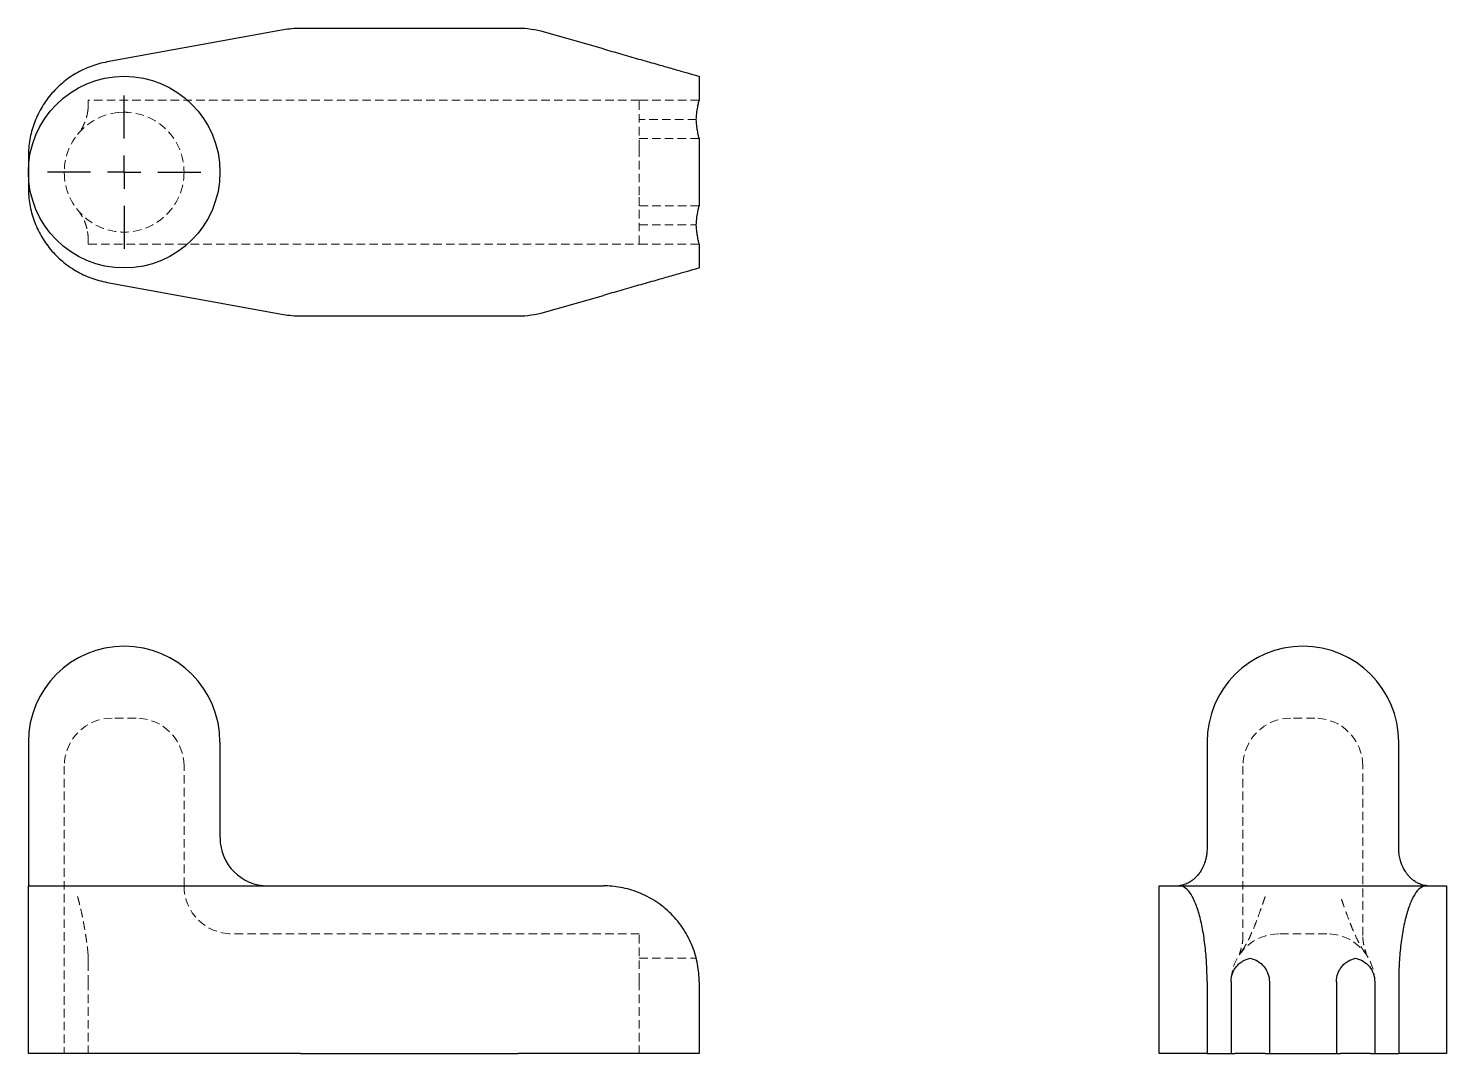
# Model space of a CAD drawing. Header units: millimetres. Extents: x 33 to 244, y 27 to 179.
import ezdxf

# ---------------------------------------------------------------- set-up
doc = ezdxf.new("R2010")
doc.units = ezdxf.units.MM
doc.linetypes.add('HIDDEN', pattern=[1.905, 1.27, -0.635])
doc.layers.add('10', color=7, linetype='Continuous')

# ---------------------------------------------------------------- blocks, each defined once
blk = doc.blocks.new('SW_CENTERMARKSYMBOL_0')
at = {"layer": '10', "color": 0}
for p, q in [((0, 5), (0, 11.43)), ((0, 0), (0, 2.5)), ((-5, 0), (-11.43, 0)), ((0, 0), (-2.5, 0)), ((0, 0), (0, -2.5)), ((0, 0), (2.5, 0)), ((5, 0), (11.43, 0)), ((0, -5), (0, -11.43))]:
    blk.add_line(p, q, dxfattribs=at)

msp = doc.modelspace()

# ---------------------------------------------------------------- linework, layer by layer
at = {"color": 7, "linetype": 'Continuous', "lineweight": 25}
for p, q in [((71.02, 179.2), (57.64, 176.76)), ((106, 179.43), (73.58, 179.43)), ((118.72, 176.37), (109.93, 178.88)), ((57.64, 176.76), (44.74, 174.42)), ((133, 172.28), (133, 168.71)), ((133, 163), (133, 153)), ((33.01, 160.36), (33.01, 158)), ((33.01, 158), (33.01, 155.64)), ((133, 147.29), (133, 143.72)), ((44.74, 141.58), (57.64, 139.24)), ((109.93, 137.12), (118.72, 139.63)), ((57.64, 139.24), (71.02, 136.8)), ((73.58, 136.57), (106, 136.57)), ((33.01, 73.07), (33.01, 51.64)), ((61.58, 58.79), (61.58, 73.07)), ((208.72, 73.07), (208.72, 57.21)), ((237.28, 57.21), (237.28, 73.07)), ((33.01, 26.65), (33.01, 51.64)), ((44.74, 51.64), (57.64, 51.64)), ((57.64, 51.64), (71.02, 51.64)), ((71.02, 51.64), (73.58, 51.64)), ((73.58, 51.64), (106, 51.64)), ((106, 51.64), (109.93, 51.64)), ((109.93, 51.64), (118.72, 51.64)), ((201.57, 26.65), (201.57, 51.64)), ((201.57, 51.64), (202.12, 51.64)), ((202.12, 51.64), (204.63, 51.64)), ((204.63, 51.64), (241.37, 51.64)), ((241.37, 51.64), (243.88, 51.64)), ((243.88, 51.64), (244.43, 51.64)), ((244.43, 51.64), (244.43, 26.65)), ((133, 37.36), (133, 26.65)), ((208.72, 37.36), (208.72, 26.65)), ((212.29, 37.36), (212.29, 26.65)), ((218, 37.36), (218, 26.65)), ((228, 37.36), (228, 26.65)), ((233.71, 37.36), (233.71, 26.65)), ((237.28, 37.36), (237.28, 26.65)), ((44.74, 26.65), (33.01, 26.65)), ((71.02, 26.65), (44.74, 26.65)), ((73.58, 26.65), (71.02, 26.65)), ((73.58, 26.65), (106, 26.65)), ((109.93, 26.65), (106, 26.65)), ((133, 26.65), (109.93, 26.65)), ((202.12, 26.65), (201.57, 26.65)), ((208.72, 26.65), (202.12, 26.65)), ((208.72, 26.65), (212.29, 26.65)), ((212.29, 26.65), (212.9, 26.65)), ((217.39, 26.65), (212.9, 26.65)), ((217.39, 26.65), (218, 26.65)), ((218, 26.65), (228, 26.65)), ((228, 26.65), (228.61, 26.65)), ((233.1, 26.65), (228.61, 26.65)), ((233.1, 26.65), (233.71, 26.65)), ((233.71, 26.65), (237.28, 26.65)), ((243.88, 26.65), (237.28, 26.65)), ((244.43, 26.65), (243.88, 26.65))]:
    msp.add_line(p, q, dxfattribs=at)
at = {"color": 7, "linetype": 'HIDDEN', "lineweight": 18}
for p, q in [((124.07, 168.71), (41.94, 168.71)), ((41.94, 168.71), (41.94, 168.1)), ((124.07, 161.57), (124.07, 168.71)), ((133, 168.71), (124.07, 168.71)), ((46.61, 166.9), (47.19, 166.92)), ((47.67, 166.91), (47.96, 166.9)), ((132.56, 165.86), (124.07, 165.86)), ((124.07, 163), (133, 163)), ((124.07, 161.57), (124.07, 154.43)), ((124.07, 147.29), (124.07, 154.43)), ((133, 153), (124.07, 153)), ((124.07, 150.14), (132.56, 150.14)), ((41.94, 147.9), (41.94, 147.29)), ((41.94, 147.29), (124.07, 147.29)), ((124.07, 147.29), (133, 147.29)), ((49.08, 76.64), (45.51, 76.64)), ((224.79, 76.64), (221.21, 76.64)), ((38.37, 69.5), (38.37, 26.65)), ((56.22, 51.64), (56.22, 69.5)), ((214.07, 69.5), (214.07, 44.27)), ((231.93, 44.27), (231.93, 69.5)), ((33.04, 51.81), (33.04, 51.8)), ((124.07, 44.5), (62.96, 44.5)), ((124.07, 37.36), (124.07, 44.5)), ((226.57, 44.5), (219.43, 44.5)), ((41.94, 40.25), (41.94, 37.36)), ((124.07, 40.86), (132.56, 40.86)), ((41.94, 37.36), (41.94, 26.65)), ((124.07, 37.36), (124.07, 26.65))]:
    msp.add_line(p, q, dxfattribs=at)
at = {"color": 7, "linetype": 'Continuous', "lineweight": 25}
msp.add_circle((47.29, 158), 14.28, dxfattribs=at)
at = {"color": 7, "linetype": 'HIDDEN', "lineweight": 18}
msp.add_circle((47.29, 158), 8.93, dxfattribs=at)
at = {"color": 7, "linetype": 'Continuous', "lineweight": 25}
for centre, radius, start, end in [((73.58, 165.14), 14.28, 90, 100.3048), ((106, 165.14), 14.28, 74.0546, 90), ((73.58, 150.86), 14.28, 259.6952, 270), ((106, 150.86), 14.28, 270, 285.9454), ((47.29, 73.07), 14.28, 0, 180), ((223, 73.07), 14.28, 0, 180), ((68.72, 58.79), 7.14, 180, 270)]:
    msp.add_arc(centre, radius, start, end, dxfattribs=at)
at = {"color": 7, "linetype": 'HIDDEN', "lineweight": 18}
for centre, start, end in [((34.79, 168.1), 346.7155, 0), ((34.79, 147.9), 0, 11.6899), ((45.51, 69.5), 90, 180), ((49.08, 69.5), 0, 90), ((221.21, 69.5), 90, 180), ((224.79, 69.5), 0, 90), ((63.36, 51.64), 180, 270), ((219.43, 37.36), 90, 173.9672), ((226.57, 37.36), 0, 90)]:
    msp.add_arc(centre, 7.14, start, end, dxfattribs=at)
at = {"color": 7, "linetype": 'Continuous', "lineweight": 25}
for points, knots in [([(118.72, 176.37), (119.56, 176.13), (120.43, 175.88), (122.2, 175.37), (123.09, 175.11), (124.85, 174.61), (125.72, 174.37), (127.35, 173.9), (128.12, 173.68), (129.51, 173.28), (130.14, 173.1), (131.21, 172.8), (131.65, 172.67), (132.35, 172.47), (132.6, 172.4), (132.93, 172.31), (133, 172.28), (133, 172.28)], [0, 0, 0, 0, 0.125, 0.125, 0.25, 0.25, 0.375, 0.375, 0.5, 0.5, 0.625, 0.625, 0.75, 0.75, 0.875, 0.875, 1, 1, 1, 1]), ([(44.74, 174.42), (43.92, 174.27), (43.12, 174.05), (41.96, 173.62), (41.58, 173.46), (40.83, 173.11), (40.46, 172.92), (39.38, 172.29), (38.71, 171.81), (37.76, 171.01), (37.46, 170.73), (36.88, 170.14), (36.59, 169.84), (35.79, 168.88), (35.32, 168.2), (34.71, 167.13), (34.52, 166.76), (34.17, 166.01), (34.01, 165.62), (33.58, 164.45), (33.37, 163.65), (33.15, 162.44), (33.1, 162.03), (33.03, 161.2), (33.01, 160.78), (33.01, 160.36)], [0, 0, 0, 0, 0.125, 0.125, 0.1875, 0.1875, 0.25, 0.25, 0.375, 0.375, 0.4375, 0.4375, 0.5, 0.5, 0.625, 0.625, 0.6875, 0.6875, 0.75, 0.75, 0.875, 0.875, 0.9375, 0.9375, 1, 1, 1, 1]), ([(132.56, 165.86), (132.59, 166.26), (132.62, 166.64), (132.72, 167.34), (132.77, 167.65), (132.87, 168.17), (132.92, 168.37), (132.98, 168.64), (133, 168.71), (133, 168.71)], [0, 0, 0, 0, 0.25, 0.25, 0.5, 0.5, 0.75, 0.75, 1, 1, 1, 1]), ([(133, 163), (133, 163), (132.98, 163.07), (132.93, 163.28), (132.91, 163.36), (132.87, 163.56), (132.85, 163.68), (132.79, 163.94), (132.77, 164.08), (132.72, 164.38), (132.69, 164.55), (132.62, 165.08), (132.59, 165.45), (132.56, 165.86)], [0, 0, 0, 0, 0.25, 0.25, 0.375, 0.375, 0.5, 0.5, 0.625, 0.625, 0.75, 0.75, 1, 1, 1, 1]), ([(33.01, 155.64), (33.01, 154.8), (33.08, 153.98), (33.3, 152.76), (33.38, 152.36), (33.6, 151.56), (33.72, 151.16), (34.15, 149.99), (34.5, 149.24), (35.11, 148.17), (35.33, 147.82), (35.81, 147.14), (36.06, 146.8), (36.86, 145.85), (37.44, 145.26), (38.39, 144.46), (38.71, 144.21), (39.39, 143.73), (39.74, 143.5), (40.82, 142.88), (41.57, 142.53), (42.73, 142.1), (43.12, 141.97), (43.92, 141.75), (44.33, 141.66), (44.74, 141.58)], [0, 0, 0, 0, 0.125, 0.125, 0.1875, 0.1875, 0.25, 0.25, 0.375, 0.375, 0.4375, 0.4375, 0.5, 0.5, 0.625, 0.625, 0.6875, 0.6875, 0.75, 0.75, 0.875, 0.875, 0.9375, 0.9375, 1, 1, 1, 1]), ([(132.56, 150.14), (132.59, 150.55), (132.62, 150.93), (132.72, 151.63), (132.77, 151.94), (132.87, 152.45), (132.92, 152.65), (132.98, 152.93), (133, 153), (133, 153)], [0, 0, 0, 0, 0.25, 0.25, 0.5, 0.5, 0.75, 0.75, 1, 1, 1, 1]), ([(133, 147.29), (133, 147.29), (132.98, 147.36), (132.93, 147.57), (132.91, 147.65), (132.87, 147.85), (132.85, 147.97), (132.79, 148.22), (132.77, 148.37), (132.72, 148.67), (132.69, 148.84), (132.62, 149.36), (132.59, 149.74), (132.56, 150.14)], [0, 0, 0, 0, 0.25, 0.25, 0.375, 0.375, 0.5, 0.5, 0.625, 0.625, 0.75, 0.75, 1, 1, 1, 1]), ([(133, 143.72), (133, 143.72), (132.93, 143.69), (132.6, 143.6), (132.35, 143.53), (131.65, 143.33), (131.21, 143.2), (130.14, 142.9), (129.51, 142.72), (128.12, 142.32), (127.35, 142.1), (125.72, 141.63), (124.85, 141.39), (123.09, 140.89), (122.2, 140.63), (120.43, 140.12), (119.56, 139.87), (118.72, 139.63)], [0, 0, 0, 0, 0.125, 0.125, 0.25, 0.25, 0.375, 0.375, 0.5, 0.5, 0.625, 0.625, 0.75, 0.75, 0.875, 0.875, 1, 1, 1, 1]), ([(208.72, 57.22), (208.71, 56.95), (208.69, 56.45), (208.57, 55.79), (208.43, 55.28), (208.27, 54.82), (208.1, 54.42), (207.88, 54.02), (207.64, 53.64), (207.37, 53.28), (207.03, 52.89), (206.58, 52.5), (206.04, 52.13), (205.33, 51.79), (204.79, 51.69), (204.49, 51.64)], [0, 0, 0, 0, 0.074673, 0.138472, 0.189867, 0.22779, 0.286381, 0.349878, 0.397818, 0.465096, 0.556224, 0.641954, 0.743896, 0.863007, 1, 1, 1, 1]), ([(241.51, 51.64), (241.25, 51.69), (240.77, 51.77), (240.13, 52.04), (239.62, 52.35), (239.19, 52.69), (238.83, 53.04), (238.52, 53.42), (238.28, 53.76), (238.09, 54.07), (237.92, 54.39), (237.72, 54.83), (237.51, 55.44), (237.33, 56.26), (237.3, 56.88), (237.28, 57.22)], [0, 0, 0, 0, 0.1264244, 0.2364101, 0.3304529, 0.4092932, 0.4924438, 0.5594707, 0.6174796, 0.6672274, 0.709434, 0.7579552, 0.8238569, 0.9053838, 1, 1, 1, 1]), ([(33.01, 51.64), (33.01, 51.64), (33.08, 51.64), (33.3, 51.64), (33.38, 51.64), (33.6, 51.64), (33.72, 51.64), (34.15, 51.64), (34.5, 51.64), (35.11, 51.64), (35.33, 51.64), (35.81, 51.64), (36.06, 51.64), (36.86, 51.64), (37.44, 51.64), (38.39, 51.64), (38.71, 51.64), (39.39, 51.64), (39.74, 51.64), (40.82, 51.64), (41.57, 51.64), (42.73, 51.64), (43.12, 51.64), (43.92, 51.64), (44.33, 51.64), (44.74, 51.64)], [0, 0, 0, 0, 0.125, 0.125, 0.1875, 0.1875, 0.25, 0.25, 0.375, 0.375, 0.4375, 0.4375, 0.5, 0.5, 0.625, 0.625, 0.6875, 0.6875, 0.75, 0.75, 0.875, 0.875, 0.9375, 0.9375, 1, 1, 1, 1]), ([(33.04, 51.8), (33.05, 51.79), (33.07, 51.78), (33.13, 51.69), (33.17, 51.64)], [0, 0, 0, 0, 0.478092, 1, 1, 1, 1]), ([(133, 37.36), (133, 38.2), (132.93, 39.07), (132.6, 40.84), (132.35, 41.74), (131.65, 43.5), (131.21, 44.36), (130.14, 45.99), (129.51, 46.76), (128.12, 48.16), (127.35, 48.78), (125.72, 49.85), (124.85, 50.29), (123.09, 50.99), (122.2, 51.24), (120.43, 51.57), (119.56, 51.64), (118.72, 51.64)], [0, 0, 0, 0, 0.125, 0.125, 0.25, 0.25, 0.375, 0.375, 0.5, 0.5, 0.625, 0.625, 0.75, 0.75, 0.875, 0.875, 1, 1, 1, 1]), ([(208.72, 37.36), (208.72, 38.2), (208.69, 39.07), (208.6, 40.84), (208.53, 41.74), (208.33, 43.5), (208.2, 44.36), (207.9, 45.99), (207.72, 46.76), (207.32, 48.16), (207.1, 48.78), (206.63, 49.85), (206.39, 50.29), (205.89, 50.99), (205.63, 51.24), (205.12, 51.57), (204.87, 51.64), (204.63, 51.64)], [0, 0, 0, 0, 0.125, 0.125, 0.25, 0.25, 0.375, 0.375, 0.5, 0.5, 0.625, 0.625, 0.75, 0.75, 0.875, 0.875, 1, 1, 1, 1]), ([(241.37, 51.64), (241.13, 51.64), (240.88, 51.57), (240.37, 51.24), (240.11, 50.99), (239.61, 50.29), (239.37, 49.85), (238.9, 48.78), (238.68, 48.16), (238.28, 46.76), (238.1, 45.99), (237.8, 44.36), (237.67, 43.5), (237.47, 41.74), (237.4, 40.84), (237.31, 39.07), (237.28, 38.2), (237.28, 37.36)], [0, 0, 0, 0, 0.125, 0.125, 0.25, 0.25, 0.375, 0.375, 0.5, 0.5, 0.625, 0.625, 0.75, 0.75, 0.875, 0.875, 1, 1, 1, 1]), ([(212.29, 37.36), (212.29, 37.77), (212.36, 38.18), (212.57, 38.76), (212.65, 38.94), (212.85, 39.29), (212.97, 39.46), (213.22, 39.78), (213.37, 39.92), (213.67, 40.19), (213.84, 40.31), (214.36, 40.63), (214.74, 40.78), (215.14, 40.86)], [0, 0, 0, 0, 0.25, 0.25, 0.375, 0.375, 0.5, 0.5, 0.625, 0.625, 0.75, 0.75, 1, 1, 1, 1]), ([(215.14, 40.86), (215.55, 40.78), (215.93, 40.63), (216.63, 40.2), (216.94, 39.94), (217.45, 39.3), (217.65, 38.95), (217.93, 38.17), (218, 37.77), (218, 37.36)], [0, 0, 0, 0, 0.25, 0.25, 0.5, 0.5, 0.75, 0.75, 1, 1, 1, 1]), ([(228, 37.36), (228, 37.77), (228.07, 38.18), (228.28, 38.76), (228.36, 38.94), (228.56, 39.29), (228.68, 39.46), (228.94, 39.78), (229.08, 39.92), (229.38, 40.19), (229.55, 40.31), (230.08, 40.63), (230.45, 40.78), (230.86, 40.86)], [0, 0, 0, 0, 0.25, 0.25, 0.375, 0.375, 0.5, 0.5, 0.625, 0.625, 0.75, 0.75, 1, 1, 1, 1]), ([(230.86, 40.86), (231.26, 40.78), (231.64, 40.63), (232.34, 40.2), (232.65, 39.94), (233.17, 39.3), (233.37, 38.95), (233.64, 38.17), (233.71, 37.77), (233.71, 37.36)], [0, 0, 0, 0, 0.25, 0.25, 0.5, 0.5, 0.75, 0.75, 1, 1, 1, 1])]:
    msp.add_open_spline(points, degree=3, knots=knots, dxfattribs=at)
at = {"color": 7, "linetype": 'HIDDEN', "lineweight": 18}
for points, knots in [([(41.9, 167.35), (41.89, 167.29), (41.88, 167.17), (41.85, 167), (41.82, 166.82), (41.79, 166.65), (41.75, 166.48), (41.71, 166.31), (41.63, 166.03), (41.51, 165.65), (41.34, 165.23), (41.13, 164.8), (40.92, 164.42), (40.7, 164.08), (40.52, 163.83), (40.4, 163.68), (40.35, 163.61)], [0, 0, 0, 0, 0.032427, 0.065922, 0.100506, 0.136194, 0.173001, 0.210942, 0.25003, 0.365685, 0.499417, 0.599617, 0.749718, 0.84894, 0.932366, 1, 1, 1, 1]), ([(40.35, 152.39), (40.39, 152.34), (40.47, 152.23), (40.6, 152.06), (40.74, 151.85), (40.94, 151.55), (41.13, 151.21), (41.34, 150.78), (41.51, 150.35), (41.65, 149.93), (41.74, 149.57), (41.81, 149.27), (41.86, 148.96), (41.89, 148.75), (41.9, 148.65)], [0, 0, 0, 0, 0.048703, 0.106674, 0.173917, 0.250432, 0.399023, 0.500583, 0.634182, 0.749772, 0.817475, 0.881694, 0.942506, 1, 1, 1, 1]), ([(40.35, 50.06), (40.39, 49.92), (40.47, 49.61), (40.6, 49.11), (40.74, 48.52), (40.94, 47.67), (41.13, 46.72), (41.34, 45.61), (41.51, 44.6), (41.65, 43.7), (41.74, 43.02), (41.81, 42.49), (41.86, 42), (41.89, 41.7), (41.9, 41.55)], [0, 0, 0, 0, 0.048703, 0.106674, 0.173917, 0.250432, 0.399023, 0.500583, 0.634182, 0.749772, 0.817475, 0.881694, 0.942506, 1, 1, 1, 1]), ([(217.39, 50.06), (217.34, 49.92), (217.23, 49.61), (217.06, 49.11), (216.85, 48.52), (216.55, 47.67), (216.21, 46.72), (215.78, 45.61), (215.35, 44.6), (214.93, 43.7), (214.57, 43.02), (214.27, 42.49), (213.96, 42), (213.75, 41.7), (213.65, 41.55)], [0, 0, 0, 0, 0.048703, 0.106674, 0.173917, 0.250432, 0.399023, 0.500583, 0.634182, 0.749772, 0.817475, 0.881694, 0.942506, 1, 1, 1, 1]), ([(232.35, 41.55), (232.29, 41.63), (232.17, 41.8), (232, 42.07), (231.82, 42.34), (231.65, 42.63), (231.48, 42.93), (231.31, 43.25), (231.03, 43.78), (230.65, 44.6), (230.23, 45.6), (229.8, 46.72), (229.42, 47.74), (229.08, 48.7), (228.83, 49.43), (228.68, 49.87), (228.61, 50.06)], [0, 0, 0, 0, 0.032427, 0.065922, 0.100506, 0.136194, 0.173001, 0.210942, 0.25003, 0.365685, 0.499417, 0.599617, 0.749718, 0.84894, 0.932366, 1, 1, 1, 1]), ([(214.07, 44.27), (214.06, 44), (214.05, 43.49), (213.93, 42.82), (213.8, 42.32), (213.7, 41.99), (213.64, 41.83), (213.6, 41.71), (213.58, 41.64), (213.56, 41.58), (213.59, 41.59), (213.7, 41.71), (213.84, 41.89), (213.98, 42.04), (214, 42.06)], [0, 0, 0, 0, 0.1074588, 0.1954192, 0.2638285, 0.3140204, 0.3334299, 0.3501579, 0.3956302, 0.4678183, 0.568093, 0.7435157, 0.9614673, 1, 1, 1, 1]), ([(232, 42.06), (232.02, 42.04), (232.16, 41.89), (232.3, 41.72), (232.41, 41.59), (232.44, 41.58), (232.43, 41.63), (232.4, 41.7), (232.39, 41.75), (232.36, 41.83), (232.3, 42), (232.2, 42.32), (232.07, 42.82), (231.95, 43.49), (231.94, 44), (231.93, 44.27)], [0, 0, 0, 0, 0.038345, 0.257024, 0.432575, 0.532549, 0.604115, 0.629663, 0.648809, 0.665181, 0.684472, 0.734851, 0.803659, 0.892069, 1, 1, 1, 1])]:
    msp.add_open_spline(points, degree=3, knots=knots, dxfattribs=at)
for points in [[(41.9, 167.35), (41.93, 167.65), (41.94, 167.9), (41.94, 168.1)], [(41.94, 147.9), (41.94, 148.1), (41.93, 148.35), (41.9, 148.65)], [(41.94, 40.25), (41.94, 40.71), (41.93, 41.14), (41.9, 41.55)]]:
    msp.add_open_spline(points, degree=3, dxfattribs=at)

# ---------------------------------------------------------------- block references
at = {"layer": '10'}
msp.add_blockref('SW_CENTERMARKSYMBOL_0', (47.29, 158), dxfattribs=at)

doc.saveas('drawing.dxf')
